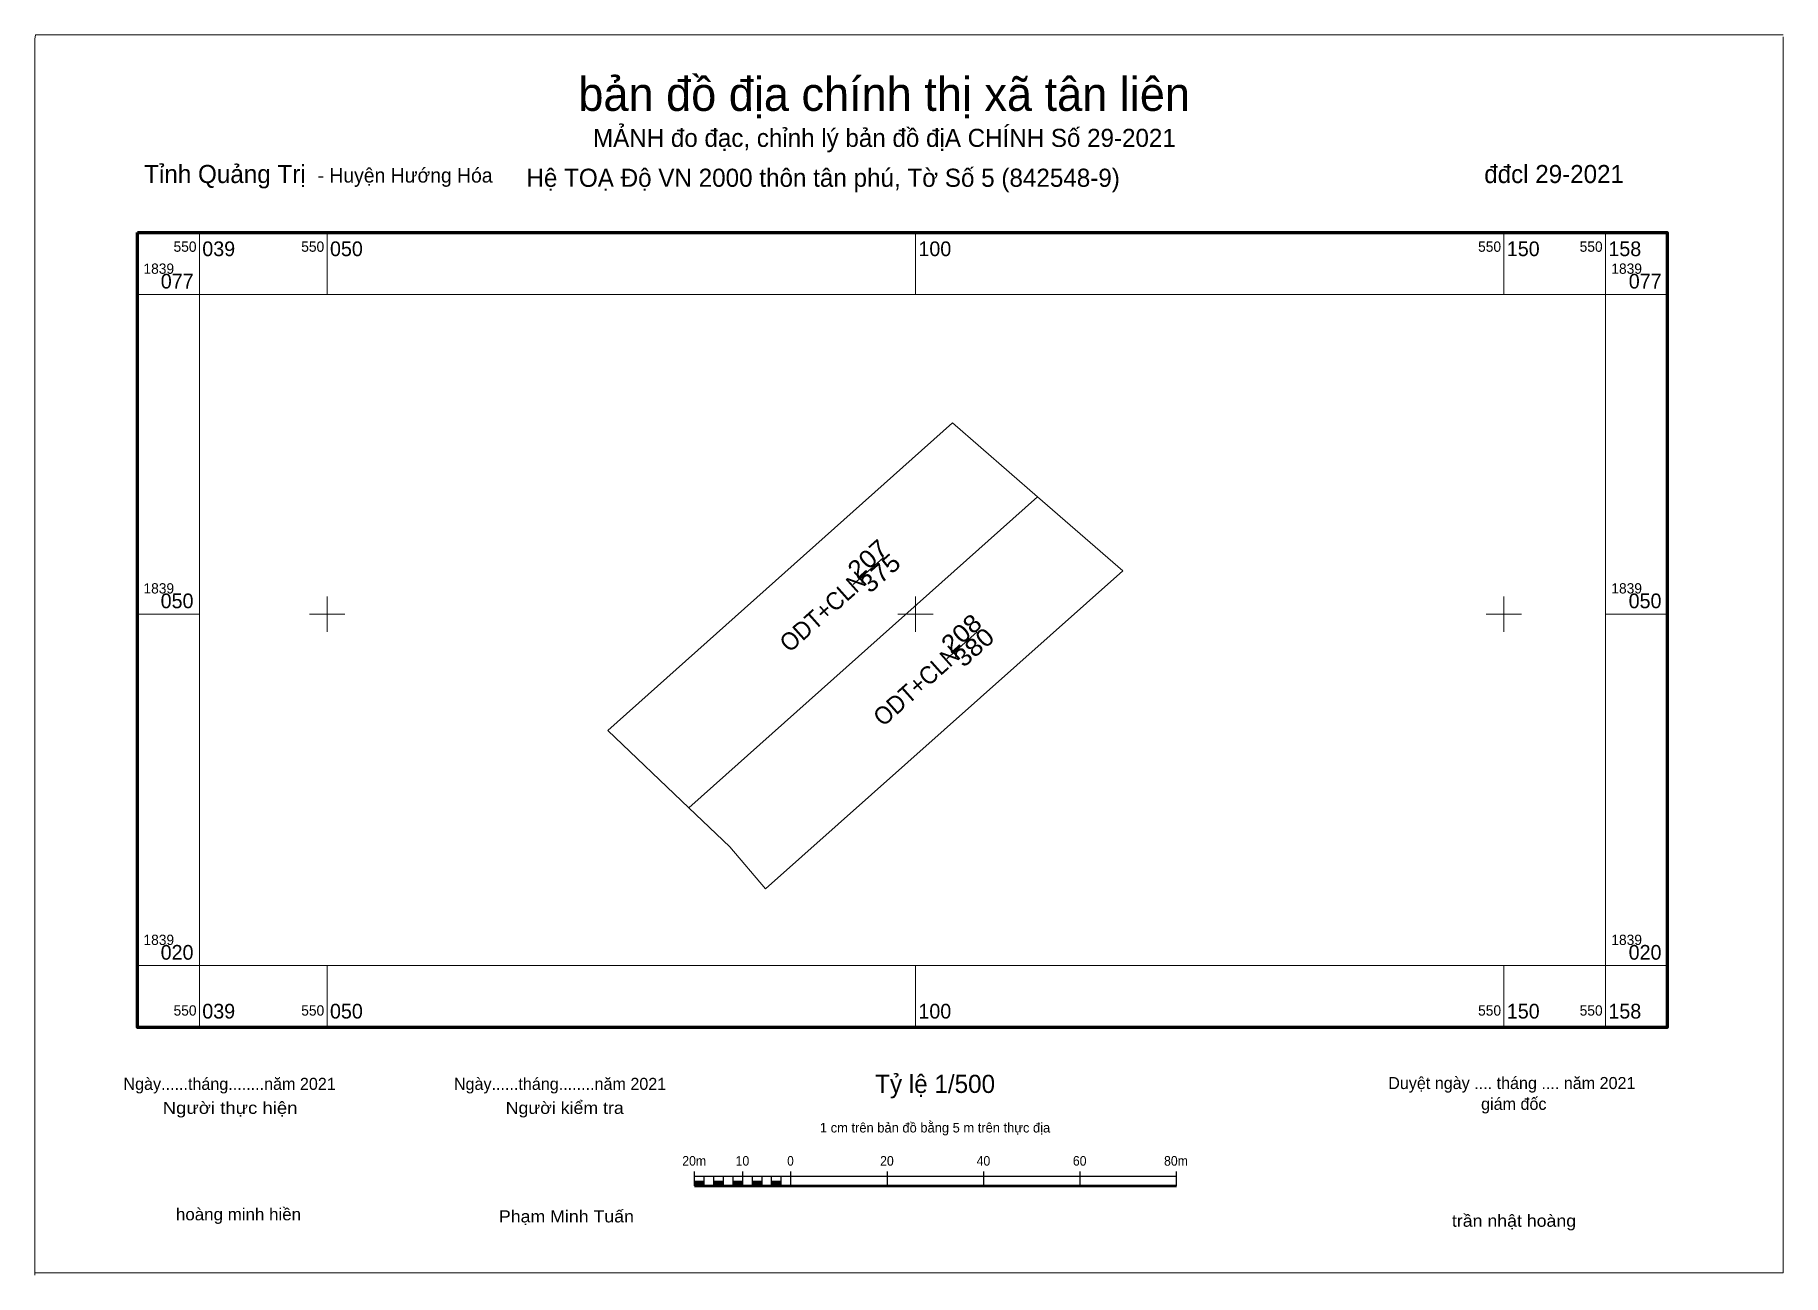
# Model space of a CAD drawing. Header units: metres. Extents: x 550025 to 550174, y 1838994 to 1839099.
import ezdxf
from ezdxf.enums import TextEntityAlignment as Align

# ---------------------------------------------------------------- set-up
doc = ezdxf.new("R2010")
doc.units = ezdxf.units.M
doc.header["$LTSCALE"] = 0.41
for name, color, linetype, lineweight in [('10', 7, 'Continuous', 13), ('13', 7, 'Continuous', 13), ('2', 7, 'Continuous', 25), ('63', 7, 'Continuous', 13)]:
    doc.layers.add(name, color=color, linetype=linetype, lineweight=lineweight)
doc.layers.add('4', color=7, linetype='Continuous')

msp = doc.modelspace()

# ---------------------------------------------------------------- hatches: boundary and pattern name
at = {"layer": '2'}
for points in [[(550081.23, 1839001.42), (550082.05, 1839001.42), (550082.05, 1839001.83), (550081.23, 1839001.83)], [(550082.87, 1839001.42), (550083.69, 1839001.42), (550083.69, 1839001.83), (550082.87, 1839001.83)], [(550084.51, 1839001.42), (550085.33, 1839001.42), (550085.33, 1839001.83), (550084.51, 1839001.83)], [(550086.15, 1839001.42), (550086.97, 1839001.42), (550086.97, 1839001.83), (550086.15, 1839001.83)], [(550087.78, 1839001.42), (550088.6, 1839001.42), (550088.6, 1839001.83), (550087.78, 1839001.83)]]:
    msp.add_hatch(color=256, dxfattribs=at).paths.add_polyline_path(points)

# ---------------------------------------------------------------- linework, layer by layer
at = {"layer": '10'}
msp.add_line((550080.75, 1839033.54), (550110.38, 1839059.97), dxfattribs=at)
msp.add_lwpolyline([(550117.61, 1839053.68), (550110.38, 1839059.97), (550103.16, 1839066.25), (550073.87, 1839040.11), (550080.75, 1839033.54), (550084.22, 1839030.23), (550087.27, 1839026.65)], close=True, dxfattribs=at)
at = {"layer": '13'}
for p, q in [((550094.7, 1839052.51), (550097.27, 1839054.8)), ((550102.67, 1839046.21), (550105.24, 1839048.5))]:
    msp.add_line(p, q, dxfattribs=at)
at = {"layer": '2', "lineweight": 13}
msp.add_line((550025.22, 1839099.2), (550173.72, 1839099.2), dxfattribs=at)
at = {"layer": '2'}
for p, q in [((550081.23, 1839001.42), (550081.23, 1839002.65)), ((550085.33, 1839001.42), (550085.33, 1839002.65)), ((550089.42, 1839001.42), (550089.42, 1839002.65)), ((550097.61, 1839001.42), (550097.61, 1839002.65)), ((550105.8, 1839001.42), (550105.8, 1839002.65)), ((550113.99, 1839001.42), (550113.99, 1839002.65)), ((550122.18, 1839001.42), (550122.18, 1839002.65)), ((550081.23, 1839002.24), (550122.18, 1839002.24)), ((550082.05, 1839001.42), (550082.05, 1839002.24)), ((550082.87, 1839001.42), (550082.87, 1839002.24)), ((550083.69, 1839001.42), (550083.69, 1839002.24)), ((550084.51, 1839001.42), (550084.51, 1839002.24)), ((550086.15, 1839001.42), (550086.15, 1839002.24)), ((550086.97, 1839001.42), (550086.97, 1839002.24)), ((550087.78, 1839001.42), (550087.78, 1839002.24)), ((550088.6, 1839001.42), (550088.6, 1839002.24))]:
    msp.add_line(p, q, dxfattribs=at)
at = {"layer": '2', "lineweight": 53}
msp.add_line((550081.23, 1839001.42), (550122.18, 1839001.42), dxfattribs=at)
at = {"layer": '2', "lineweight": 13}
for points in [[(550025.18, 1838993.85), (550025.18, 1839098.85), (550025.22, 1839099.2)], [(550173.72, 1839099.04), (550173.72, 1838994.04), (550025.22, 1838994.04)]]:
    msp.add_lwpolyline(points, dxfattribs=at)
for points in [[(550081.23, 1839001.42), (550082.05, 1839001.42), (550082.05, 1839001.83), (550081.23, 1839001.83)], [(550082.87, 1839001.42), (550083.69, 1839001.42), (550083.69, 1839001.83), (550082.87, 1839001.83)], [(550084.51, 1839001.42), (550085.33, 1839001.42), (550085.33, 1839001.83), (550084.51, 1839001.83)], [(550086.15, 1839001.42), (550086.97, 1839001.42), (550086.97, 1839001.83), (550086.15, 1839001.83)], [(550087.78, 1839001.42), (550088.6, 1839001.42), (550088.6, 1839001.83), (550087.78, 1839001.83)]]:
    msp.add_lwpolyline(points, close=True, dxfattribs=at)
at = {"layer": '63'}
for p, q in [((550039.15, 1839077.16), (550039.15, 1839082.41)), ((550050, 1839077.16), (550050, 1839082.41)), ((550100, 1839077.16), (550100, 1839082.41)), ((550150, 1839077.16), (550150, 1839082.41)), ((550158.63, 1839077.16), (550158.63, 1839082.41)), ((550039.15, 1839077.16), (550033.9, 1839077.16)), ((550158.63, 1839077.16), (550163.88, 1839077.16)), ((550050, 1839048.5), (550050, 1839051.5)), ((550100, 1839048.5), (550100, 1839051.5)), ((550150, 1839048.5), (550150, 1839051.5)), ((550039.15, 1839050), (550033.9, 1839050)), ((550048.5, 1839050), (550051.5, 1839050)), ((550098.5, 1839050), (550101.5, 1839050)), ((550148.5, 1839050), (550151.5, 1839050)), ((550158.63, 1839050), (550163.88, 1839050)), ((550039.15, 1839020.14), (550033.9, 1839020.14)), ((550039.15, 1839020.14), (550039.15, 1839014.89)), ((550050, 1839020.14), (550050, 1839014.89)), ((550100, 1839020.14), (550100, 1839014.89)), ((550150, 1839020.14), (550150, 1839014.89)), ((550158.63, 1839020.14), (550158.63, 1839014.89)), ((550158.63, 1839020.14), (550163.88, 1839020.14))]:
    msp.add_line(p, q, dxfattribs=at)
at = {"layer": '63', "lineweight": 70}
msp.add_lwpolyline([(550033.9, 1839082.41), (550163.88, 1839082.41), (550163.88, 1839014.89), (550033.9, 1839014.89)], close=True, dxfattribs=at)
at = {"layer": '63'}
msp.add_lwpolyline([(550039.15, 1839077.16), (550158.63, 1839077.16), (550158.63, 1839020.14), (550039.15, 1839020.14)], close=True, dxfattribs=at)

# ---------------------------------------------------------------- texts
at = {"layer": '13', "width": 1.1}
for s, rotation, p in [('207', 41.733, (550096.4458, 1839054.1261)), ('208', 41.698, (550104.3961, 1839047.8049))]:
    msp.add_text(s, height=1.5, rotation=rotation, dxfattribs=at).set_placement(p, align=Align.CENTER)
at = {"layer": '2'}
for s, height, p in [('bản đồ địa chính thị xã tân liên', 2.865, (550097.34, 1839092.75)), ('MẢNH đo đạc, chỉnh lý bản đồ địA CHÍNH Số 29-2021', 1.535, (550097.36, 1839089.69)), ('Hệ TOẠ Độ VN 2000 thôn tân phú, Tờ Số 5 (842548-9)      ', 1.539, (550093.87, 1839086.3)), ('Ngày......tháng........năm 2021', 1.024, (550041.72, 1839009.58)), ('Ngày......tháng........năm 2021', 1.024, (550069.8, 1839009.58)), ('Tỷ lệ 1/500', 1.54, (550101.67, 1839009.32)), ('Duyệt ngày .... tháng .... năm 2021', 1.024, (550150.675, 1839009.65)), ('giám đốc', 1.024, (550150.84, 1839007.88)), ('1 cm trên bản đồ bằng 5 m trên thực địa', 0.82, (550101.665, 1839005.96))]:
    msp.add_text(s, height=height, dxfattribs=at).set_placement(p, align=Align.CENTER)
for s, height, p in [('Tỉnh Quảng Trị ', 1.539, (550034.46, 1839086.62)), ('- Huyện Hướng Hóa', 1.228, (550049.2, 1839086.66))]:
    msp.add_text(s, height=height, dxfattribs=at).set_placement(p)
msp.add_text(' đđcl 29-2021', height=1.535, dxfattribs=at).set_placement((550160.2, 1839086.62), align=Align.RIGHT)
at = {"layer": '2', "width": 0.95}
for rotation, p in [(41.733, (550095.9715, 1839052.6261)), (41.698, (550103.9322, 1839046.3296))]:
    msp.add_text('ODT+CLN', height=1.5, rotation=rotation, dxfattribs=at).set_placement(p, align=Align.RIGHT)
at = {"layer": '2'}
for s, height, width, p in [('Người thực hiện', 1.024, 1.15, (550041.76, 1839007.54)), ('Người kiểm tra', 1.024, 1.1, (550070.195, 1839007.54)), ('20m', 0.8188, 0.95, (550081.195, 1839003.14)), ('10', 0.8188, 0.95, (550085.295, 1839003.14)), ('0', 0.8188, 0.9, (550089.38, 1839003.14)), ('20', 0.8188, 0.95, (550097.575, 1839003.14)), ('40', 0.8188, 0.95, (550105.775, 1839003.14)), ('60', 0.8188, 0.95, (550113.955, 1839003.14)), ('80m', 0.8188, 0.95, (550122.135, 1839003.14)), ('hoàng minh hiền', 1.024, 1.05, (550042.475, 1838998.5)), ('Phạm Minh Tuấn', 1.024, 1.1, (550070.34, 1838998.32)), ('trần nhật hoàng', 1.024, 1.1, (550150.86, 1838997.95))]:
    msp.add_text(s, height=height, dxfattribs=dict(at, width=width)).set_placement(p, align=Align.CENTER)
at = {"layer": '4', "width": 1.1}
for s, rotation, p in [('375', 41.733, (550097.5058, 1839052.9261)), ('380', 41.698, (550105.4711, 1839046.6282))]:
    msp.add_text(s, height=1.5, rotation=rotation, dxfattribs=at).set_placement(p, align=Align.CENTER)
at = {"layer": '63'}
for s, height, p in [('550', 0.875, (550038.91, 1839080.78)), ('550', 0.875, (550049.76, 1839080.78)), ('550', 0.875, (550149.76, 1839080.78)), ('550', 0.875, (550158.39, 1839080.78)), ('077', 1.25, (550038.66, 1839077.66)), ('077', 1.25, (550163.4, 1839077.66)), ('050', 1.25, (550038.65, 1839050.5)), ('050', 1.25, (550163.39, 1839050.5)), ('020', 1.25, (550038.65, 1839020.64)), ('020', 1.25, (550163.39, 1839020.64)), ('550', 0.875, (550038.91, 1839015.89)), ('550', 0.875, (550049.76, 1839015.89)), ('550', 0.875, (550149.76, 1839015.89)), ('550', 0.875, (550158.39, 1839015.89))]:
    msp.add_text(s, height=height, dxfattribs=at).set_placement(p, align=Align.RIGHT)
for s, height, p in [('039', 1.25, (550039.4, 1839080.41)), ('050', 1.25, (550050.25, 1839080.41)), ('100', 1.25, (550100.25, 1839080.41)), ('150', 1.25, (550150.25, 1839080.41)), ('158', 1.25, (550158.88, 1839080.41)), ('1839', 0.875, (550034.4, 1839078.91)), ('1839', 0.875, (550159.13, 1839078.91)), ('1839', 0.875, (550034.4, 1839051.75)), ('1839', 0.875, (550159.13, 1839051.75)), ('1839', 0.875, (550034.4, 1839021.89)), ('1839', 0.875, (550159.13, 1839021.89)), ('039', 1.25, (550039.4, 1839015.64)), ('050', 1.25, (550050.25, 1839015.64)), ('100', 1.25, (550100.25, 1839015.64)), ('150', 1.25, (550150.25, 1839015.64)), ('158', 1.25, (550158.88, 1839015.64))]:
    msp.add_text(s, height=height, dxfattribs=at).set_placement(p)

doc.saveas('drawing.dxf')
